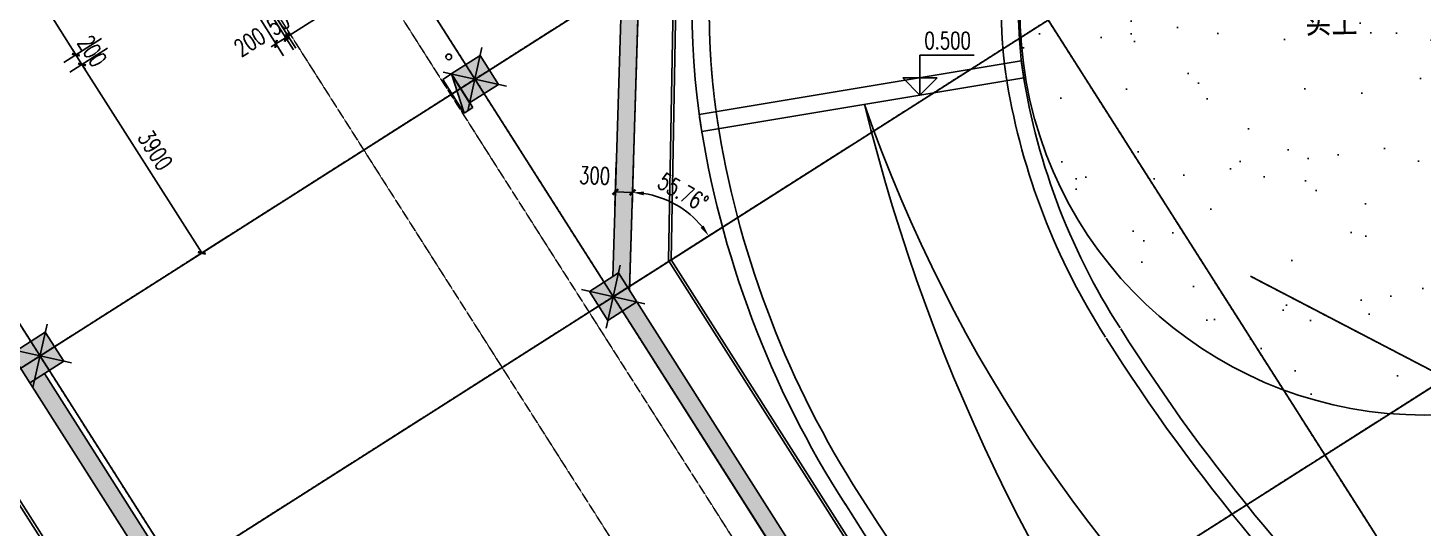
# Model space of a CAD drawing. Extents: x -46296 to 410892, y -135666 to 238728.
# Drawn here: x 93159 to 117518, y 166698 to 175430 of the extents above; entities that cross this region are included whole.
import ezdxf
from ezdxf.xclip import XClip

# ---------------------------------------------------------------- set-up
doc = ezdxf.new("R2010")
doc.units = 0
doc.header["$LTSCALE"] = 10
doc.header["$MEASUREMENT"] = 0
doc.header["$XCLIPFRAME"] = 0
for name, pattern in [('$0$DASH', [0.35, 0.25, -0.1]), ('DASH', [0.35, 0.25, -0.1]), ('DOTE', [2.42, 2, -0.2, 0.02, -0.2])]:
    doc.linetypes.add(name, pattern=pattern)
for name, color, linetype in [('01-标注_尺寸', 124, 'Continuous'), ('01-标注_标高', 200, 'Continuous'), ('01-标注_符号', 200, 'Continuous'), ('02-TEXT_房间', 7, 'Continuous'), ('02-TEXT_房间 @ 1', 7, 'Continuous'), ('02-TEXT_标注', 130, 'Continuous'), ('104-13 B0核心筒$0$05-填充_天正', 26, 'Continuous'), ('104-13 B0核心筒$0$A_STR-砼墙', 51, 'Continuous'), ('104-13 B0核心筒$0$A_STR-砼柱', 51, 'Continuous'), ('A-TECH_结构', 21, 'Continuous'), ('A_AXIS-轴线', 36, 'DOTE'), ('A_STR-砼墙', 51, 'Continuous'), ('EQUIP_消火栓', 7, 'Continuous'), ('PUB_HATCH', 8, 'Continuous'), ('VPIPE-消防', 1, 'TG_XH'), ('看线', 241, 'Continuous')]:
    doc.layers.add(name, color=color, linetype=linetype)
doc.layers.add('04-不打印_面积', color=5, linetype='Continuous', plot=False)
doc.layers.add('104-13 B0核心筒$0$04-不打印_辅助线', color=165, linetype='Continuous', plot=False)
doc.styles.add('_TCH_DIM', font='SIMPLEX', dxfattribs={"bigfont": 'GBCBIG'})
doc.styles.add('_TCH_DIM_T3', font='SIMPLEX', dxfattribs={"width": 0.705882, "bigfont": 'GBCBIG'})
doc.styles.add('Arial', font='arial.ttf', dxfattribs={"width": 0.75, "height": 2.5})
doc.styles.add('TG_LINETYPE', font='SIMPLEX', dxfattribs={"width": 0.8, "height": 3, "bigfont": 'HZTXT'})
doc.linetypes.add('TG_XH', pattern='A,5,-0.6,["XH",TG_LINETYPE,S=0.1,R=0,X=-0.52,Y=-0.15],0', length=5.6)
doc.dimstyles.new('_TCH_ARCH&&100', dxfattribs={"dimtxt": 297.5, "dimasz": 100, "dimexe": 250, "dimexo": 300, "dimgap": 126.25, "dimtad": 1, "dimdec": 0, "dimzin": 0, "dimdsep": 46, "dimtxsty": '_TCH_DIM_T3', "dimblk": 'ARCHTICK', "dimcen": 0.09, "dimclrt": 7, "dimazin": 2, "dimtfac": 1, "dimtdec": 0, "dimtix": 1, "dimtmove": 2, "dimatfit": 3, "dimfxl": 0, "dimtolj": 1, "dimtzin": 0, "dimarcsym": 0})
doc.dimstyles.new('_TCH_ARROW&&100', dxfattribs={"dimtxt": 297.5, "dimasz": 200, "dimexe": 250, "dimexo": 300, "dimgap": 100, "dimtad": 1, "dimdec": 0, "dimzin": 0, "dimdsep": 46, "dimtxsty": '_TCH_DIM_T3', "dimcen": 0.09, "dimclrt": 7, "dimazin": 2, "dimtfac": 1, "dimtdec": 0, "dimtix": 1, "dimtmove": 2, "dimatfit": 3, "dimfxl": 0, "dimtolj": 1, "dimtzin": 0, "dimarcsym": 0})

# ---------------------------------------------------------------- blocks, each defined once
blk = doc.blocks.new('_FZH')
blk.add_lwpolyline([(-0.5, -0.5), (0.5, -0.5), (0.5, 0.5), (-0.5, 0.5)], close=True)
at = {"layer": 'PUB_HATCH'}
blk.add_solid([(-0.5, -0.5), (0.5, -0.5), (-0.5, 0.5), (0.5, 0.5)], dxfattribs=at)
blk = doc.blocks.new('104-13 B0核心筒$0$700x700方柱')
at = {"layer": '104-13 B0核心筒$0$04-不打印_辅助线'}
for p, q in [((-400, -400), (400, 400)), ((-400, 400), (400, -400))]:
    blk.add_line(p, q, dxfattribs=at)
at = {"layer": '104-13 B0核心筒$0$A_STR-砼柱', "xscale": 600, "yscale": 600, "zscale": 600}
blk.add_blockref('_FZH', (0, 0), dxfattribs=at)
blk = doc.blocks.new('104 轴线')
for p, q in [((-279783, 168880), (-234647, 97919)), ((-287377, 164050), (-242241, 93088)), ((-292106, 145398), (-266371, 161767)), ((-294971, 159219), (-249835, 88258)), ((-289691, 141601), (-263956, 157970)), ((-284860, 134007), (-259125, 150376)), ((-130863, 78732), (-266753, 149472))]:
    blk.add_line(p, q)
blk = doc.blocks.new('104-13 B0核心筒')
at = {"layer": '104-13 B0核心筒$0$05-填充_天正'}
for points in [[(4600, 14851), (4600, 14600), (4436, 14600), (12400, 9179), (12400, 9300), (12756, 9300)], [(13000, 9300), (13000, 9000), (21400, 9000), (21400, 9300)], [(8500, -100), (8500, -400), (12400, -400), (12400, -100)]]:
    blk.add_hatch(color=256, dxfattribs=at).paths.add_polyline_path(points)
at = {"layer": '104-13 B0核心筒$0$04-不打印_辅助线'}
for p, q in [((12300, 8600), (13100, 9400)), ((12300, 9400), (13100, 8600)), ((7800, -400), (8600, 400)), ((7800, 400), (8600, -400))]:
    blk.add_line(p, q, dxfattribs=at)
at = {"layer": '104-13 B0核心筒$0$A_STR-砼墙'}
for p, q in [((12756, 9300), (4600, 14851)), ((12400, 9179), (4436, 14600)), ((21400, 9300), (13000, 9300)), ((21400, 9000), (13000, 9000)), ((12400, -100), (8500, -100)), ((12400, -400), (8500, -400))]:
    blk.add_line(p, q, dxfattribs=at)
at = {"layer": '104-13 B0核心筒$0$04-不打印_辅助线'}
ref = blk.add_blockref('104 轴线', (287656, 163437), dxfattribs=dict(at, rotation=57.54087654753761))
XClip(ref).set_block_clipping_path([(-308258.2439484803, 159880.9876684749), (-256882.7738956955, 79110.5487782021), (-223300.1845035219, 100471.3503204154), (-274675.6545563068, 181241.7892106881)])
at = {"layer": '104-13 B0核心筒$0$A_STR-砼柱'}
blk.add_blockref('104-13 B0核心筒$0$700x700方柱', (8200, 9000), dxfattribs=at)
at = {"layer": '104-13 B0核心筒$0$A_STR-砼柱', "xscale": 600, "yscale": 600, "zscale": 600}
blk.add_blockref('_FZH', (12700, 9000), dxfattribs=at)
at = {"layer": '104-13 B0核心筒$0$A_STR-砼柱', "xscale": 600, "yscale": 700.0000000012515, "zscale": 700.0000000012515, "rotation": 359.9999999999944}
blk.add_blockref('_FZH', (8200, -50), dxfattribs=at)
blk = doc.blocks.new('$TwtSys$00000434')
for p, q in [((-0.5, 0.5), (-0.5, -0.5)), ((-0.5, -0.5), (0.5, 0.5)), ((0.5, 0.5), (-0.5, 0.5)), ((0.5, -0.5), (0.5, 0.5)), ((-0.5, -0.5), (0.5, -0.5))]:
    blk.add_line(p, q)
blk.add_solid([(0.5, -0.5), (0.5, 0.5), (-0.5, -0.5)])
blk = doc.blocks.new('A$C6D2E7AD0')
at = {"layer": 'VPIPE-消防', "linetype": 'Continuous'}
blk.add_circle((20243, 342), 50, dxfattribs=at)
at = {"layer": 'EQUIP_消火栓', "xscale": -700, "yscale": 180, "zscale": 700, "rotation": 122.479561726271}
blk.add_blockref('$TwtSys$00000434', (20402, -296), dxfattribs=at)
blk = doc.blocks.new('*D2041')
at = {"layer": '01-标注_尺寸', "color": 0, "lineweight": -2, "transparency": 16777216}
for p, q in [((103712, 172458), (103707, 172308)), ((104963, 171745), (104836, 171665))]:
    blk.add_line(p, q, dxfattribs=at)
blk.add_arc((103664, 170919), 1639, 39.4535, 81.2251, dxfattribs=at)
at = {"layer": '01-标注_尺寸', "color": 0, "transparency": 16777216}
for points in [[(103911, 172506), (103917, 172572), (103715, 172558)], [(104957, 171980), (104903, 171941), (105047, 171799)]]:
    blk.add_solid(points, dxfattribs=at)
at = {"layer": 'Defpoints', "color": 0, "transparency": 16777216}
for p in [(103721, 172758), (104694, 172194), (105216, 171906), (103664, 170919)]:
    blk.add_point(p, dxfattribs=at)
at = {"layer": '01-标注_尺寸', "color": 7, "transparency": 16777216, "insert": (104598, 172560), "char_height": 297.5, "attachment_point": 5, "rotation": 330.3393, "style": '_TCH_DIM_T3'}
blk.add_mtext('\\A1;55.76°', dxfattribs=at)
blk = doc.blocks.new('_ArchTick')
at = {"color": 0, "linetype": 'ByBlock', "const_width": 0.4}
blk.add_lwpolyline([(-0.5, -0.5), (0.5, 0.5)], dxfattribs=at)
blk = doc.blocks.new('*D2042')
at = {"layer": '01-标注_尺寸', "color": 0, "lineweight": -2, "transparency": 16777216}
for p, q in [((103431, 173088), (103407, 172317)), ((103731, 173078), (103707, 172308)), ((103415, 172567), (103715, 172558))]:
    blk.add_line(p, q, dxfattribs=at)
at = {"layer": 'Defpoints', "color": 0, "transparency": 16777216}
for p in [(103440, 173388), (103740, 173378), (103715, 172558)]:
    blk.add_point(p, dxfattribs=at)
at = {"layer": '01-标注_尺寸', "color": 0, "lineweight": -2, "transparency": 16777216, "xscale": 100, "yscale": 100, "zscale": 100}
for p, rotation in [((103415, 172567), 178.2193878750864), ((103715, 172558), 358.2193878750863)]:
    blk.add_blockref('_ArchTick', p, dxfattribs=dict(at, rotation=rotation))
at = {"layer": '01-标注_尺寸', "color": 7, "transparency": 16777216, "insert": (103054, 172853), "char_height": 297.5, "attachment_point": 5, "rotation": 358.2194, "style": '_TCH_DIM_T3'}
blk.add_mtext('\\A1;300', dxfattribs=at)
blk = doc.blocks.new('*D2102')
at = {"layer": '01-标注_尺寸', "color": 0, "lineweight": -2, "transparency": 16777216}
for p, q in [((99037, 176725), (99438, 176094)), ((97701, 175285), (99304, 176305)), ((97434, 175705), (97835, 175074))]:
    blk.add_line(p, q, dxfattribs=at)
at = {"layer": 'Defpoints', "color": 0, "transparency": 16777216}
for p in [(98876, 176978), (99304, 176305), (97273, 175958)]:
    blk.add_point(p, dxfattribs=at)
at = {"layer": '01-标注_尺寸', "color": 0, "lineweight": -2, "transparency": 16777216, "xscale": 100, "yscale": 100, "zscale": 100}
for p, rotation in [((99304, 176305), 32.45912345246666), ((97701, 175285), 212.4591234524667)]:
    blk.add_blockref('_ArchTick', p, dxfattribs=dict(at, rotation=rotation))
at = {"layer": '01-标注_尺寸', "color": 7, "transparency": 16777216, "insert": (98355, 176027), "char_height": 297.5, "attachment_point": 5, "rotation": 32.4591, "style": '_TCH_DIM_T3'}
blk.add_mtext('\\A1;1900', dxfattribs=at)
blk = doc.blocks.new('*D2103')
at = {"layer": '01-标注_尺寸', "color": 0, "lineweight": -2, "transparency": 16777216}
for p, q in [((97392, 175678), (97793, 175047)), ((97434, 175705), (97835, 175074)), ((97659, 175258), (97575, 175204)), ((97659, 175258), (97701, 175285)), ((97701, 175285), (97786, 175339))]:
    blk.add_line(p, q, dxfattribs=at)
at = {"layer": 'Defpoints', "color": 0, "transparency": 16777216}
for p in [(97231, 175932), (97273, 175958), (97701, 175285)]:
    blk.add_point(p, dxfattribs=at)
at = {"layer": '01-标注_尺寸', "color": 0, "lineweight": -2, "transparency": 16777216, "xscale": 100, "yscale": 100, "zscale": 100}
for p, rotation in [((97659, 175258), 32.4591234524753), ((97701, 175285), 212.4591234524753)]:
    blk.add_blockref('_ArchTick', p, dxfattribs=dict(at, rotation=rotation))
at = {"layer": '01-标注_尺寸', "color": 7, "transparency": 16777216, "insert": (97532, 175504), "char_height": 297.5, "attachment_point": 5, "rotation": 32.4591, "style": '_TCH_DIM_T3'}
blk.add_mtext('\\A1;50', dxfattribs=at)
blk = doc.blocks.new('*D2104')
at = {"layer": '01-标注_尺寸', "color": 0, "lineweight": -2, "transparency": 16777216}
for p, q in [((97392, 175678), (97793, 175047)), ((97223, 175571), (97624, 174940)), ((97490, 175151), (97406, 175097)), ((97490, 175151), (97659, 175258)), ((97659, 175258), (97743, 175312))]:
    blk.add_line(p, q, dxfattribs=at)
at = {"layer": 'Defpoints', "color": 0, "transparency": 16777216}
for p in [(97231, 175932), (97062, 175824), (97659, 175258)]:
    blk.add_point(p, dxfattribs=at)
at = {"layer": '01-标注_尺寸', "color": 0, "lineweight": -2, "transparency": 16777216, "xscale": 100, "yscale": 100, "zscale": 100}
for p, rotation in [((97490, 175151), 32.45912345246674), ((97659, 175258), 212.4591234524667)]:
    blk.add_blockref('_ArchTick', p, dxfattribs=dict(at, rotation=rotation))
at = {"layer": '01-标注_尺寸', "color": 7, "transparency": 16777216, "insert": (97030, 175184), "char_height": 297.5, "attachment_point": 5, "rotation": 32.4591, "style": '_TCH_DIM_T3'}
blk.add_mtext('\\A1;200', dxfattribs=at)
blk = doc.blocks.new('*D2136')
at = {"layer": '01-标注_尺寸', "color": 0, "lineweight": -2, "transparency": 16777216}
for p, q in [((94549, 175077), (93892, 174659)), ((94103, 174793), (96196, 171502)), ((96643, 171786), (95985, 171368))]:
    blk.add_line(p, q, dxfattribs=at)
at = {"layer": 'Defpoints', "color": 0, "transparency": 16777216}
for p in [(94803, 175238), (96896, 171947), (96196, 171502)]:
    blk.add_point(p, dxfattribs=at)
at = {"layer": '01-标注_尺寸', "color": 0, "lineweight": -2, "transparency": 16777216, "xscale": 100, "yscale": 100, "zscale": 100}
for p, rotation in [((94103, 174793), 122.4591234524655), ((96196, 171502), 302.4591234524655)]:
    blk.add_blockref('_ArchTick', p, dxfattribs=dict(at, rotation=rotation))
at = {"layer": '01-标注_尺寸', "color": 7, "transparency": 16777216, "insert": (95382, 173295), "char_height": 297.5, "attachment_point": 5, "rotation": 302.4591, "style": '_TCH_DIM_T3'}
blk.add_mtext('\\A1;3900', dxfattribs=at)
blk = doc.blocks.new('*D2137')
at = {"layer": '01-标注_尺寸', "color": 0, "lineweight": -2, "transparency": 16777216}
for p, q in [((94442, 175246), (93785, 174828)), ((94549, 175077), (93892, 174659)), ((93996, 174962), (93942, 175046)), ((93996, 174962), (94103, 174793)), ((94103, 174793), (94157, 174709))]:
    blk.add_line(p, q, dxfattribs=at)
at = {"layer": 'Defpoints', "color": 0, "transparency": 16777216}
for p in [(94695, 175407), (94803, 175238), (94103, 174793)]:
    blk.add_point(p, dxfattribs=at)
at = {"layer": '01-标注_尺寸', "color": 0, "lineweight": -2, "transparency": 16777216, "xscale": 100, "yscale": 100, "zscale": 100}
for p, rotation in [((93996, 174962), 302.4591234524654), ((94103, 174793), 122.4591234524654)]:
    blk.add_blockref('_ArchTick', p, dxfattribs=dict(at, rotation=rotation))
at = {"layer": '01-标注_尺寸', "color": 7, "transparency": 16777216, "insert": (94281, 175025), "char_height": 297.5, "attachment_point": 5, "rotation": 302.4591, "style": '_TCH_DIM_T3'}
blk.add_mtext('\\A1;200', dxfattribs=at)
blk = doc.blocks.new('*D2138')
at = {"layer": '01-标注_尺寸', "color": 0, "lineweight": -2, "transparency": 16777216}
for p, q in [((92242, 178705), (91584, 178287)), ((91795, 178421), (93017, 176500)), ((93996, 174962), (93528, 175697)), ((94442, 175246), (93785, 174828))]:
    blk.add_line(p, q, dxfattribs=at)
at = {"layer": 'Defpoints', "color": 0, "transparency": 16777216}
for p in [(92495, 178866), (94695, 175407), (93996, 174962)]:
    blk.add_point(p, dxfattribs=at)
at = {"layer": '01-标注_尺寸', "color": 0, "lineweight": -2, "transparency": 16777216, "xscale": 100, "yscale": 100, "zscale": 100}
for p, rotation in [((91795, 178421), 122.4591234524653), ((93996, 174962), 302.4591234524653)]:
    blk.add_blockref('_ArchTick', p, dxfattribs=dict(at, rotation=rotation))
at = {"layer": '01-标注_尺寸', "color": 7, "transparency": 16777216, "insert": (93477, 176228), "char_height": 297.5, "attachment_point": 5, "rotation": 302.4591, "style": '_TCH_DIM_T3'}
blk.add_mtext('\\A1;4100', dxfattribs=at)

msp = doc.modelspace()

# ---------------------------------------------------------------- hatches: boundary and pattern name
at = {"layer": '02-TEXT_房间'}
h = msp.add_hatch(dxfattribs=at)
h.set_pattern_fill('砂灰土', color=256, scale=500)
h.set_pattern_definition([(37.5, (0, 0), (-62.993, 1926.824), [0, -1520, 0, -1700, 0, -1625]), (7.5, (0, 0), (1769.777, 2822.146), [0, -820, 0, -1370, 0, -525]), (327.5, (-1230, 0), (3114.142, 5.659), [0, -500, 0, -1800, 0, -2350]), (317.5, (-1230, 0), (3006.127, 877.676), [0, -250, 0, -1180, 0, -1350])])
edge = h.paths.add_edge_path()
edge.add_line((124576.9, 175490.4), (122532.1, 176554.9))
edge.add_line((122532.1, 176554.9), (123789.2, 178967.5))
edge.add_arc((117530.8, 175721.9), 7050, 27.41088, 358.1187)

# ---------------------------------------------------------------- linework, layer by layer
at = {"layer": '01-标注_标高'}
for p, q in [((108732, 174255.9), (108732, 174955.9)), ((108732, 174955.9), (109681.7, 174955.9)), ((108732, 174255.9), (108432, 174555.9)), ((108432, 174555.9), (109032, 174555.9)), ((108732, 174255.9), (109032, 174555.9))]:
    msp.add_line(p, q, dxfattribs=at)
at = {"layer": '01-标注_符号', "linetype": 'DASH'}
for points in [[(96983.3, 176506.6), (98502.1, 177472.7), (122277.8, 140093.5)], [(123404.1, 134410), (124209.1, 133144.3), (122690.3, 132178.3), (118987.1, 138000.3), (118021.1, 139519.1), (119793, 140646.2), (96983.3, 176506.6)]]:
    msp.add_lwpolyline(points, dxfattribs=at)
at = {"layer": '01-标注_符号'}
msp.add_lwpolyline([(93833.9, 167483.2, 0, 0, 0), (93249.2, 167127.2, 160, 0, 0), (92736.7, 166815.2, 0, 0, 0)], format="xyseb", dxfattribs=at)
at = {"layer": '04-不打印_面积', "color": 1}
for points in [[(119490.9, 126587.8), (136417, 137354), (137289.7, 143947.4), (121429.1, 152234.7), (117969.6, 150034.2), (104391.1, 171381.7), (104565.6, 180982.7), (101671.4, 185532.8), (87158.5, 176301.6), (99502.5, 156894.8), (100008.8, 157216.8)], [(119506.3, 126656.8), (136370.5, 137383.6), (137235.5, 143919.3), (121431.5, 152177), (117954.2, 149965.2), (104340.9, 171367.6), (104515.3, 180968.6), (101656, 185463.8), (87227.5, 176286.3), (99517.9, 156963.8), (100024.1, 157285.8)]]:
    msp.add_lwpolyline(points, close=True, dxfattribs=at)
at = {"layer": 'A-TECH_结构'}
for p, q in [((110501.5, 174854.9), (104879.2, 173918.1)), ((104924, 173621.5), (110546.5, 174558.2))]:
    msp.add_line(p, q, dxfattribs=at)
for points in [[(115022.3, 188183.1, 0.4053451), (104932, 173573.6, -0.7776083)], [(116133.2, 182592.4, 0.4050467), (110552.6, 174521.4, -0.9989675)], [(127711.7, 156834.9, -0.2673768), (107765.4, 174094.9, 0.2243602), (125384.7, 152352.9, -0.5415334)]]:
    msp.add_lwpolyline(points, format="xyb", dxfattribs=at)
at = {"layer": 'A-TECH_结构', "color": 6, "linetype": '$0$DASH'}
for points in [[(115080.7, 187888.8, 0.4053451), (105227.9, 173623.1, 0.4053451)], [(116074.7, 182886.6, 0.4050467), (110256.7, 174472.2, 0.4050467)]]:
    msp.add_lwpolyline(points, format="xyb", dxfattribs=at)
at = {"layer": 'A-TECH_结构'}
for centre, radius, start, end in [((121942.2, 176439.5), 11550, 188.08314, 212.7365), ((121942.2, 176439.5), 11850, 189.55249, 212.7365), ((121942.2, 176439.5), 17250, 188.55529, 212.7365), ((121942.2, 176439.5), 16950, 189.55249, 212.7365), ((139509.1, 187388.6), 32248.9, 212.26345, 242.57124), ((139509.1, 187388.6), 32548.9, 212.26345, 242.57124), ((139509.1, 187388.6), 37948.9, 212.26345, 242.57124), ((139509.1, 187388.6), 37648.9, 212.26345, 242.57124)]:
    msp.add_arc(centre, radius, start, end, dxfattribs=at)
at = {"layer": 'A_AXIS-轴线'}
for p, q in [((103663.8, 170919.1), (103968.3, 180712.5)), ((103378.6, 170737.7), (107523.6, 173374.2))]:
    msp.add_line(p, q, dxfattribs=at)
at = {"layer": 'A_STR-砼墙'}
msp.add_lwpolyline([(124576.9, 175490.4), (122532.1, 176554.9), (123789.2, 178967.5, 7.7813885), (124576.9, 175490.4, -2.993322)], format="xyb", dxfattribs=at)

# ---------------------------------------------------------------- block references
at = {"rotation": 302.4591234524621}
msp.add_blockref('104-13 B0核心筒', (88968.6, 176623.3), dxfattribs=at)
at = {"layer": 'A_AXIS-轴线'}
msp.add_blockref('104 轴线', (381256.4, 21622.8), dxfattribs=at)
at = {"layer": '看线'}
msp.add_blockref('A$C6D2E7AD0', (80263, 174581.3), dxfattribs=at)

# ---------------------------------------------------------------- texts
at = {"layer": '02-TEXT_房间 @ 1', "style": 'Arial', "width": 0.75}
msp.add_text('实土', height=450, rotation=0.57526, dxfattribs=at).set_placement((115458.4, 175335.4))
at = {"layer": '02-TEXT_标注', "style": '_TCH_DIM', "width": 0.705882}
msp.add_text('0.500', height=297.5, dxfattribs=at).set_placement((108811.7, 175060.9))

# ---------------------------------------------------------------- dimensions: what is measured, and where the dimension line sits
at = {"layer": '01-标注_尺寸'}
for base, p1, p2, angle, picture, middle in [((93995.7, 174961.8), (92494.8, 178866.3), (94695.3, 175406.8), 302.45912, '*D2138', (93476.7, 176228.4)), ((97658.9, 175258.1), (97061.8, 175824.3), (97230.6, 175931.6), 32.45912, '*D2104', (97030.4, 175184.2)), ((103714.8, 172557.7), (103440.4, 173387.5), (103740.3, 173378.2), 358.21939, '*D2042', (103053.6, 172853.4))]:
    dim = msp.add_linear_dim(base=base, p1=p1, p2=p2, angle=angle, dimstyle='_TCH_ARCH&&100', dxfattribs=at)
    dim.commit()
    dim.dimension.update_dxf_attribs({"geometry": picture, "text_midpoint": middle, "dimtype": 129})
for p1, p2, distance, picture, middle in [((97272.8, 175958.4), (98875.9, 176978.2), -798.2, '*D2102', (98355.1, 176026.9)), ((97230.6, 175931.6), (97272.8, 175958.4), -798.2, '*D2103', (97532.4, 175503.6)), ((94695.3, 175406.8), (94802.6, 175238.1), -829.1, '*D2137', (94281.4, 175025)), ((94802.6, 175238.1), (96895.7, 171947.3), -829.1, '*D2136', (95381.6, 173295.3))]:
    dim = msp.add_aligned_dim(p1=p1, p2=p2, distance=distance, dimstyle='_TCH_ARCH&&100', dxfattribs=at)
    dim.commit()
    dim.dimension.update_dxf_attribs({"geometry": picture, "text_midpoint": middle})
dim = msp.add_angular_dim_3p(base=(104694.5, 172194), center=(103663.8, 170919.1), p1=(105215.8, 171906.3), p2=(103721, 172757.6), dimstyle='_TCH_ARROW&&100', dxfattribs=at)
dim.commit()
dim.dimension.update_dxf_attribs({"geometry": '*D2041', "text_midpoint": (104598.2, 172559.8)})

doc.saveas('drawing.dxf')
